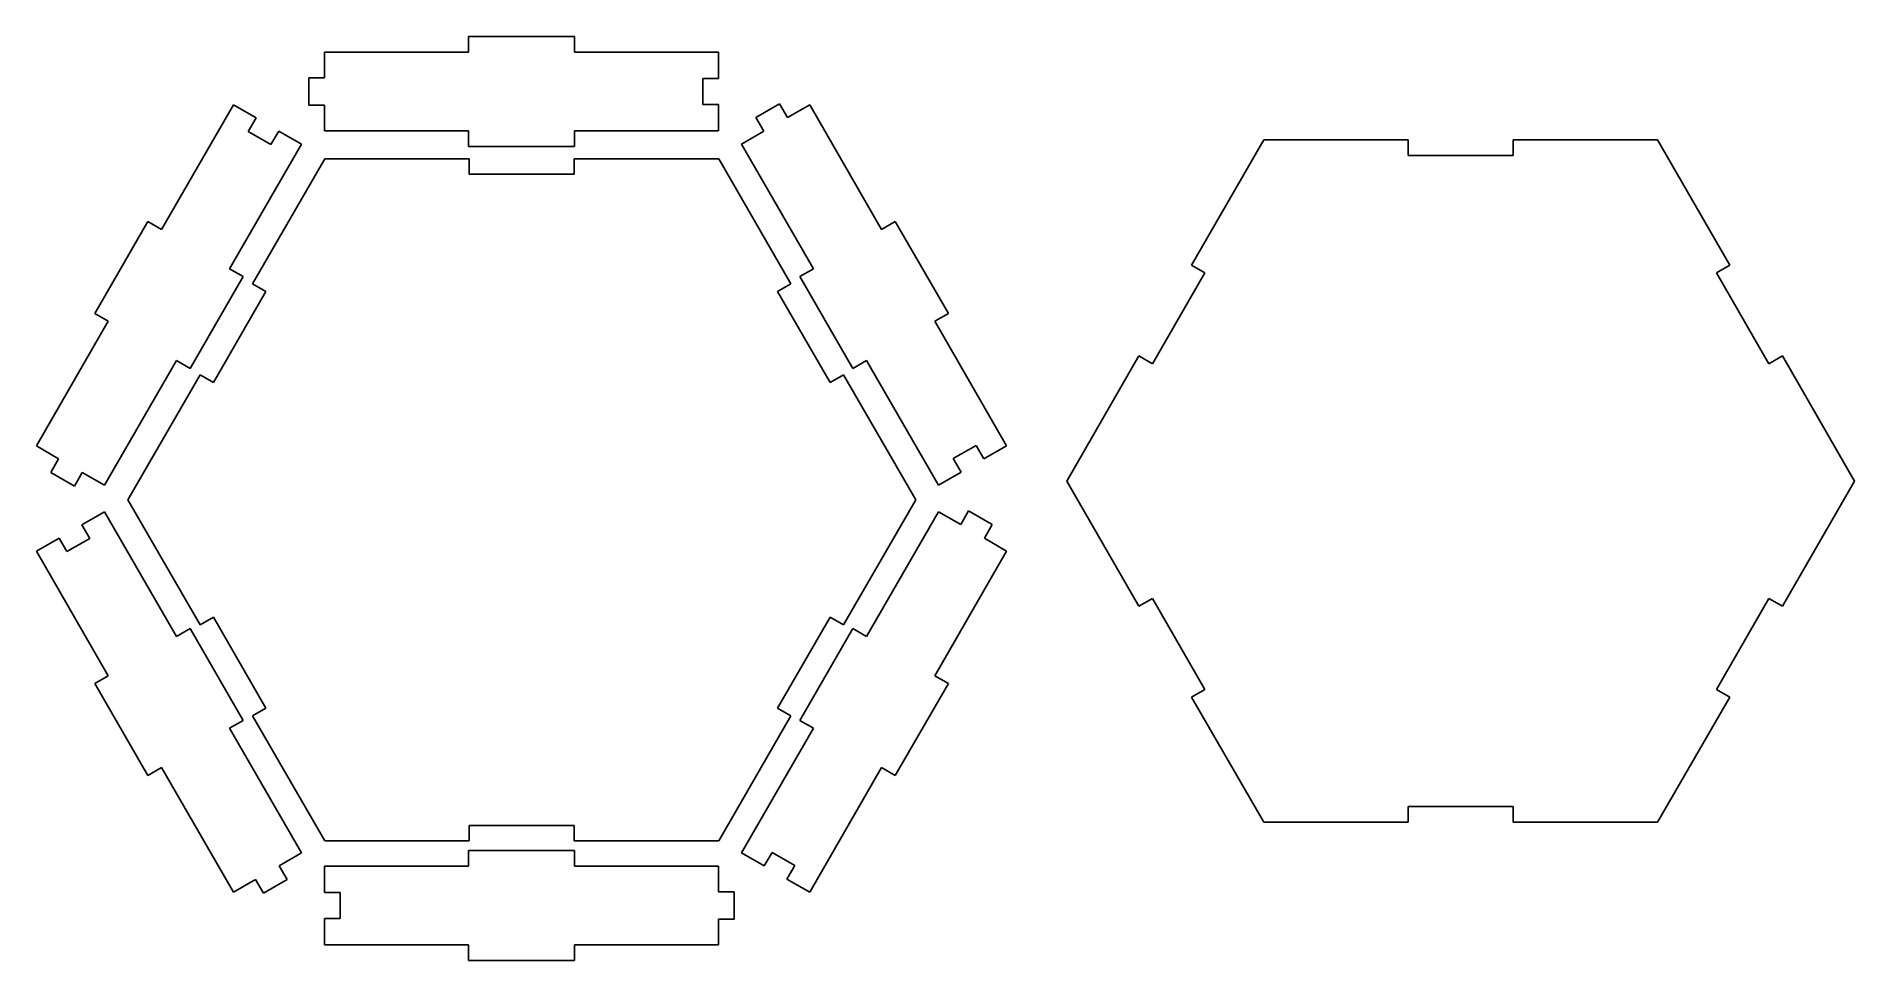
# Model space of a CAD drawing. Extents: x 7 to 353, y 117 to 293.
import ezdxf

# ---------------------------------------------------------------- set-up
doc = ezdxf.new("R2010")
doc.units = 0
for name, color, linetype in [('ProjItem', 7, 'CONTINUOUS'), ('ProjItem001', 7, 'CONTINUOUS'), ('ProjItem002', 7, 'CONTINUOUS')]:
    doc.layers.add(name, color=color, linetype=linetype)

msp = doc.modelspace()

# ---------------------------------------------------------------- linework, layer by layer
at = {"layer": 'ProjItem'}
for p, q in [((61.4501, 269.485), (47.7001, 245.67)), ((88.9501, 269.485), (61.4501, 269.485)), ((88.9501, 269.485), (88.9501, 266.534)), ((88.9501, 269.485), (88.9501, 266.534)), ((108.95, 266.534), (108.95, 269.485)), ((108.95, 266.534), (108.95, 269.485)), ((136.45, 269.485), (108.95, 269.485)), ((150.2, 245.67), (136.45, 269.485)), ((88.9501, 266.534), (108.95, 266.534)), ((88.9501, 266.534), (108.95, 266.534)), ((40.2565, 226.873), (50.2565, 244.194)), ((50.2565, 244.194), (47.7001, 245.67)), ((150.2, 245.67), (147.644, 244.194)), ((147.644, 244.194), (157.644, 226.873)), ((37.7001, 228.349), (23.9501, 204.534)), ((37.7001, 228.349), (40.2565, 226.873)), ((157.644, 226.873), (160.2, 228.349)), ((173.95, 204.534), (160.2, 228.349)), ((23.9501, 204.534), (37.7001, 180.718)), ((160.2, 180.718), (173.95, 204.534)), ((40.2565, 182.194), (37.7001, 180.718)), ((50.2565, 164.873), (40.2565, 182.194)), ((157.644, 182.194), (147.644, 164.873)), ((160.2, 180.718), (157.644, 182.194)), ((47.7001, 163.397), (50.2565, 164.873)), ((47.7001, 163.397), (61.4501, 139.582)), ((136.45, 139.582), (150.2, 163.397)), ((147.644, 164.873), (150.2, 163.397)), ((108.95, 142.534), (88.9501, 142.534)), ((88.9501, 142.534), (88.9501, 139.582)), ((108.95, 139.582), (108.95, 142.534)), ((61.4501, 139.582), (88.9501, 139.582)), ((108.95, 139.582), (136.45, 139.582))]:
    msp.add_line(p, q, dxfattribs=at)
at = {"layer": 'ProjItem001'}
for p, q in [((88.8061, 289.775), (88.8061, 292.775)), ((88.8061, 292.775), (109.006, 292.775)), ((109.006, 292.775), (109.006, 289.775)), ((61.4061, 284.875), (61.4061, 289.775)), ((61.4061, 289.775), (88.8061, 289.775)), ((109.006, 289.775), (136.406, 289.775)), ((136.406, 289.775), (136.406, 284.775)), ((58.4061, 279.675), (58.4061, 284.875)), ((58.4061, 284.875), (61.4061, 284.875)), ((136.406, 284.775), (133.406, 284.775)), ((133.406, 284.775), (133.406, 279.775)), ((30.344, 256.021), (44.044, 279.75)), ((44.044, 279.75), (48.3741, 277.25)), ((48.3741, 277.25), (46.8741, 274.652)), ((61.4061, 279.675), (58.4061, 279.675)), ((61.4061, 274.775), (61.4061, 279.675)), ((133.406, 279.775), (136.406, 279.775)), ((136.406, 279.775), (136.406, 274.775)), ((143.521, 277.299), (148.025, 279.899)), ((145.021, 274.7), (143.521, 277.299)), ((148.025, 279.899), (149.525, 277.3)), ((149.525, 277.3), (153.768, 279.75)), ((153.768, 279.75), (167.468, 256.021)), ((46.8741, 274.652), (51.2042, 272.152)), ((51.2042, 272.152), (52.7042, 274.75)), ((52.7042, 274.75), (57.0344, 272.25)), ((88.8061, 274.775), (61.4061, 274.775)), ((88.8061, 271.775), (88.8061, 274.775)), ((136.406, 274.775), (109.006, 274.775)), ((109.006, 274.775), (109.006, 271.775)), ((140.778, 272.25), (145.021, 274.7)), ((57.0344, 272.25), (43.3344, 248.521)), ((109.006, 271.775), (88.8061, 271.775)), ((154.478, 248.521), (140.778, 272.25)), ((17.6459, 240.028), (27.7459, 257.521)), ((27.7459, 257.521), (30.344, 256.021)), ((167.468, 256.021), (170.066, 257.521)), ((170.066, 257.521), (180.166, 240.028)), ((45.9324, 247.021), (35.8324, 229.528)), ((43.3344, 248.521), (45.9324, 247.021)), ((151.88, 247.021), (154.478, 248.521)), ((161.98, 229.528), (151.88, 247.021)), ((20.244, 238.528), (17.6459, 240.028)), ((180.166, 240.028), (177.568, 238.528)), ((6.544, 214.799), (20.244, 238.528)), ((177.568, 238.528), (191.268, 214.799)), ((33.2344, 231.028), (19.5344, 207.299)), ((35.8324, 229.528), (33.2344, 231.028)), ((164.578, 231.028), (161.98, 229.528)), ((178.278, 207.299), (164.578, 231.028)), ((10.7875, 212.349), (6.544, 214.799)), ((185.438, 214.897), (181.108, 212.397)), ((186.938, 212.299), (185.438, 214.897)), ((191.268, 214.799), (186.938, 212.299)), ((9.2875, 209.751), (10.7875, 212.349)), ((181.108, 212.397), (182.608, 209.799)), ((13.7908, 207.151), (9.2875, 209.751)), ((15.2908, 209.749), (13.7908, 207.151)), ((19.5344, 207.299), (15.2908, 209.749)), ((182.608, 209.799), (178.278, 207.299)), ((15.2042, 199.75), (19.5344, 202.25)), ((19.5344, 202.25), (33.2344, 178.521)), ((164.578, 178.521), (178.278, 202.25)), ((178.278, 202.25), (182.521, 199.8)), ((182.521, 199.8), (184.021, 202.399)), ((184.021, 202.399), (188.525, 199.799)), ((16.7042, 197.152), (15.2042, 199.75)), ((188.525, 199.799), (187.025, 197.2)), ((6.544, 194.75), (10.8741, 197.25)), ((20.244, 171.021), (6.544, 194.75)), ((10.8741, 197.25), (12.3741, 194.652)), ((12.3741, 194.652), (16.7042, 197.152)), ((191.268, 194.75), (177.568, 171.021)), ((187.025, 197.2), (191.268, 194.75)), ((33.2344, 178.521), (35.8324, 180.021)), ((35.8324, 180.021), (45.9324, 162.528)), ((151.88, 162.528), (161.98, 180.021)), ((161.98, 180.021), (164.578, 178.521)), ((17.6459, 169.521), (20.244, 171.021)), ((177.568, 171.021), (180.166, 169.521)), ((27.7459, 152.028), (17.6459, 169.521)), ((180.166, 169.521), (170.066, 152.028)), ((45.9324, 162.528), (43.3344, 161.028)), ((43.3344, 161.028), (57.0344, 137.299)), ((140.778, 137.299), (154.478, 161.028)), ((154.478, 161.028), (151.88, 162.528)), ((30.344, 153.528), (27.7459, 152.028)), ((44.044, 129.799), (30.344, 153.528)), ((167.468, 153.528), (153.768, 129.799)), ((170.066, 152.028), (167.468, 153.528)), ((57.0344, 137.299), (52.7908, 134.849)), ((88.8061, 134.775), (88.8061, 137.775)), ((88.8061, 137.775), (109.006, 137.775)), ((109.006, 137.775), (109.006, 134.775)), ((145.108, 134.799), (140.778, 137.299)), ((146.608, 137.397), (145.108, 134.799)), ((150.938, 134.897), (146.608, 137.397)), ((48.2875, 132.249), (44.044, 129.799)), ((49.7875, 129.651), (48.2875, 132.249)), ((54.2908, 132.251), (49.7875, 129.651)), ((52.7908, 134.849), (54.2908, 132.251)), ((61.4061, 134.775), (88.8061, 134.775)), ((61.4061, 129.775), (61.4061, 134.775)), ((109.006, 134.775), (136.406, 134.775)), ((136.406, 134.775), (136.406, 129.875)), ((149.438, 132.299), (150.938, 134.897)), ((153.768, 129.799), (149.438, 132.299)), ((64.4061, 129.775), (61.4061, 129.775)), ((64.4061, 124.775), (64.4061, 129.775)), ((136.406, 129.875), (139.406, 129.875)), ((139.406, 129.875), (139.406, 124.675)), ((61.4061, 119.775), (61.4061, 124.775)), ((61.4061, 124.775), (64.4061, 124.775)), ((139.406, 124.675), (136.406, 124.675)), ((136.406, 124.675), (136.406, 119.775)), ((88.8061, 119.775), (61.4061, 119.775)), ((88.8061, 116.775), (88.8061, 119.775)), ((136.406, 119.775), (109.006, 119.775)), ((109.006, 119.775), (109.006, 116.775)), ((109.006, 116.775), (88.8061, 116.775))]:
    msp.add_line(p, q, dxfattribs=at)
at = {"layer": 'ProjItem002'}
for p, q in [((240.207, 273.048), (226.457, 249.233)), ((267.707, 273.048), (240.207, 273.048)), ((267.707, 273.048), (267.707, 270.096)), ((267.707, 273.048), (267.707, 270.096)), ((267.707, 270.096), (287.707, 270.096)), ((267.707, 270.096), (287.707, 270.096)), ((287.707, 270.096), (287.707, 273.048)), ((287.707, 270.096), (287.707, 273.048)), ((315.207, 273.048), (287.707, 273.048)), ((328.957, 249.233), (315.207, 273.048)), ((219.013, 230.436), (229.013, 247.757)), ((229.013, 247.757), (226.457, 249.233)), ((328.957, 249.233), (326.401, 247.757)), ((326.401, 247.757), (336.401, 230.436)), ((216.457, 231.912), (202.707, 208.096)), ((216.457, 231.912), (219.013, 230.436)), ((336.401, 230.436), (338.957, 231.912)), ((352.707, 208.096), (338.957, 231.912)), ((202.707, 208.096), (216.457, 184.281)), ((338.957, 184.281), (352.707, 208.096)), ((219.013, 185.757), (216.457, 184.281)), ((229.013, 168.436), (219.013, 185.757)), ((336.401, 185.757), (326.401, 168.436)), ((338.957, 184.281), (336.401, 185.757)), ((226.457, 166.96), (229.013, 168.436)), ((226.457, 166.96), (240.207, 143.144)), ((315.207, 143.144), (328.957, 166.96)), ((326.401, 168.436), (328.957, 166.96)), ((287.707, 146.096), (267.707, 146.096)), ((267.707, 146.096), (267.707, 143.144)), ((287.707, 143.144), (287.707, 146.096)), ((240.207, 143.144), (267.707, 143.144)), ((287.707, 143.144), (315.207, 143.144))]:
    msp.add_line(p, q, dxfattribs=at)

doc.saveas('drawing.dxf')
